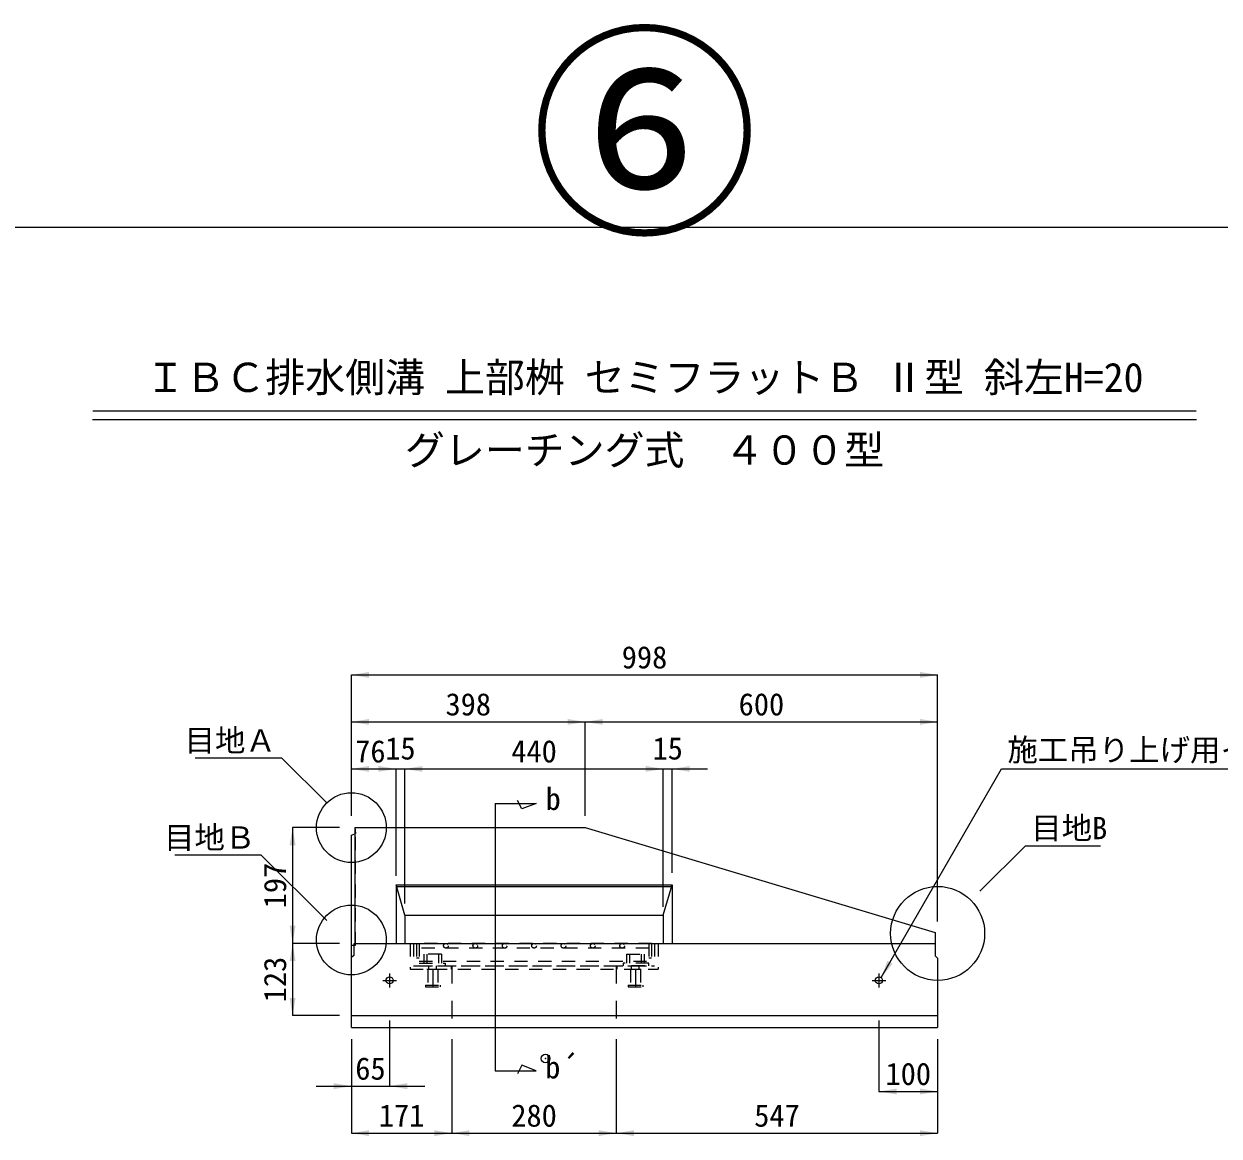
# Model space of a CAD drawing. Units: millimetres at full size. Extents: x -36174 to -11409, y 24892 to 47415.
# Drawn here: x -18656 to -16622, y 28585 to 30479 of the extents above; entities that cross this region are included whole.
import ezdxf
from ezdxf.enums import TextEntityAlignment as Align

# ---------------------------------------------------------------- set-up
doc = ezdxf.new("R2010")
doc.units = ezdxf.units.MM
doc.header["$LTSCALE"] = 30
doc.header["$PDMODE"] = 32
doc.header["$PDSIZE"] = 15
doc.linetypes.add('USER1', pattern=[1.35, 0.75, -0.6])
doc.linetypes.add('USER2', pattern=[2, 1, -1])
for name, color, linetype, lineweight in [('0_2', 7, 'Continuous', 13), ('側溝・本体', 7, 'Continuous', 9), ('寸法引出', 7, 'Continuous', 9), ('寸法線', 7, 'Continuous', 9), ('本体', 2, 'Continuous', 20), ('枠', 5, 'Continuous', 5), ('補助線', 8, 'Continuous', 9), ('ｲﾝｻｰﾄ', 3, 'USER1', 9), ('ｸﾞﾚｰﾁﾝｸﾞ', 7, 'USER1', 5)]:
    doc.layers.add(name, color=color, linetype=linetype, lineweight=lineweight)
doc.styles.add('ＭＳ ゴシック', font='')
doc.styles.get('ＭＳ ゴシック').set_extended_font_data('MS Gothic')

# ---------------------------------------------------------------- blocks, each defined once
blk = doc.blocks.new('filled_arrow')
at = {"color": 0, "linetype": 'Continuous', "lineweight": -2}
blk.add_solid([(7.5, 1.25), (0, 0), (7.5, -1.25)], dxfattribs=at)

msp = doc.modelspace()

# ---------------------------------------------------------------- linework, layer by layer
at = {"layer": '0_2', "lineweight": 20}
for p, q in [((-18539.04, 29819.96), (-16660.79, 29819.96)), ((-18539.44, 29804.96), (-16660.39, 29804.96))]:
    msp.add_line(p, q, dxfattribs=at)
at = {"layer": '側溝・本体', "color": 4, "linetype": 'USER1', "lineweight": 5}
for p, q in [((-18092.91, 29110.46), (-18091.91, 29100.46)), ((-18092.91, 29100.03), (-18091.91, 29100.46)), ((-18091.91, 28910.29), (-18091.91, 29100.46)), ((-18094.41, 28910.29), (-18091.91, 28910.29))]:
    msp.add_line(p, q, dxfattribs=at)
at = {"layer": '側溝・本体', "lineweight": 5}
msp.add_line((-18092.91, 29110.46), (-18092.91, 29100.03), dxfattribs=at)
at = {"layer": '側溝・本体'}
for p, q in [((-18022.92, 29013.36), (-17552.91, 29013.36)), ((-18007.92, 28961.45), (-18022.92, 29013.36)), ((-18022.92, 29013.36), (-18022.92, 28913.43)), ((-17567.91, 28961.45), (-17552.91, 29013.36)), ((-17552.91, 29013.36), (-17552.91, 28913.43)), ((-18022.05, 29010.36), (-17553.78, 29010.36)), ((-18007.92, 28961.45), (-17567.91, 28961.45)), ((-18007.92, 28961.45), (-18007.92, 28913.43)), ((-17567.91, 28961.45), (-17567.91, 28913.43)), ((-17105.41, 28892.46), (-17100.91, 28888.46)), ((-18045.49, 28850.46), (-18022.29, 28850.46)), ((-18033.92, 28862.26), (-18033.92, 28838.19)), ((-17212.49, 28850.46), (-17189.29, 28850.46)), ((-17200.92, 28862.26), (-17200.92, 28838.19)), ((-18098.92, 28790.46), (-17100.91, 28790.46))]:
    msp.add_line(p, q, dxfattribs=at)
at = {"layer": '側溝・本体', "linetype": 'USER2'}
for p, q in [((-17927.91, 28875.45), (-17927.91, 28770.46)), ((-17647.91, 28875.45), (-17647.91, 28770.46))]:
    msp.add_line(p, q, dxfattribs=at)
at = {"layer": '寸法引出'}
for p, q in [((-17808.9, 29142.22), (-17816.06, 29156.54)), ((-17854.4, 29151.42), (-17854.4, 28696.8)), ((-17854.4, 29151.42), (-17784.14, 29151.42)), ((-17825.78, 29151.42), (-17784.14, 29151.42)), ((-17784.14, 29151.42), (-17808.9, 29142.22)), ((-17854.4, 28696.8), (-17784.14, 28696.8)), ((-17825.78, 28696.8), (-17784.14, 28696.8)), ((-17808.9, 28706), (-17816.06, 28691.68)), ((-17784.14, 28696.8), (-17808.9, 28706))]:
    msp.add_line(p, q, dxfattribs=at)
at = {"layer": '寸法線'}
for p, q in [((-18098.91, 29370.46), (-17100.91, 29370.46)), ((-18098.91, 29130.46), (-18098.91, 29370.46)), ((-17100.91, 28950.46), (-17100.91, 29370.46)), ((-18098.91, 29290.46), (-17700.91, 29290.46)), ((-18098.91, 29130.46), (-18098.91, 29290.46)), ((-17700.91, 29130.46), (-17700.91, 29290.46)), ((-17700.91, 29290.46), (-17100.91, 29290.46)), ((-17700.91, 29130.46), (-17700.91, 29290.46)), ((-17100.91, 28950.46), (-17100.91, 29290.46)), ((-18098.91, 29210.46), (-18022.92, 29210.46)), ((-18098.91, 29130.46), (-18098.91, 29210.46)), ((-18082.92, 29210.46), (-17947.92, 29210.46)), ((-18022.92, 29028.46), (-18022.92, 29210.46)), ((-18022.92, 29033.36), (-18022.92, 29210.46)), ((-18007.92, 28981.45), (-18007.92, 29210.46)), ((-18007.92, 29210.46), (-17567.91, 29210.46)), ((-18007.92, 28981.45), (-18007.92, 29210.46)), ((-17627.91, 29210.46), (-17492.91, 29210.46)), ((-17567.91, 28981.45), (-17567.91, 29210.46)), ((-17567.91, 28975.45), (-17567.91, 29210.46)), ((-17552.91, 29033.36), (-17552.91, 29210.46)), ((-18198.92, 29110.46), (-18198.92, 28913.45)), ((-18118.91, 29110.46), (-18198.92, 29110.46)), ((-18198.92, 28913.45), (-18198.92, 28790.46)), ((-18118.91, 28913.45), (-18198.92, 28913.45)), ((-18118.91, 28913.45), (-18198.92, 28913.45)), ((-18118.92, 28790.46), (-18198.92, 28790.46)), ((-18033.92, 28781.96), (-18033.92, 28670.46)), ((-17200.92, 28781.96), (-17200.92, 28661.36)), ((-18098.91, 28750.46), (-18098.91, 28590.46)), ((-18098.91, 28750.46), (-18098.91, 28670.46)), ((-17927.91, 28750.46), (-17927.91, 28590.46)), ((-17927.91, 28750.46), (-17927.91, 28590.46)), ((-17647.91, 28750.46), (-17647.91, 28590.46)), ((-17647.91, 28750.46), (-17647.91, 28590.46)), ((-17100.91, 28750.46), (-17100.91, 28590.46)), ((-17100.91, 28750.46), (-17100.91, 28661.36)), ((-18158.91, 28670.46), (-17973.92, 28670.46)), ((-17200.92, 28661.36), (-17100.91, 28661.36)), ((-18098.91, 28590.46), (-17927.91, 28590.46)), ((-17927.91, 28590.46), (-17647.91, 28590.46)), ((-17647.91, 28590.46), (-17100.91, 28590.46))]:
    msp.add_line(p, q, dxfattribs=at)
for points in [[(-18140.92, 29152.46), (-18217.42, 29228.96), (-18365.08, 29228.96)], [(-17197.21, 28855.18), (-16992.09, 29210.46), (-16368.28, 29210.46)], [(-17029.02, 29002.36), (-16951.64, 29079.73), (-16823.67, 29079.73)], [(-18140.83, 28952.16), (-18252.36, 29063.69), (-18399.62, 29063.69)]]:
    msp.add_lwpolyline(points, dxfattribs=at)
for centre, radius in [((-18098.91, 29110.46), 59.4), ((-17100.91, 28930.46), 80), ((-18098.91, 28919.29), 59.4)]:
    msp.add_circle(centre, radius, dxfattribs=at)
at = {"layer": '本体'}
for p, q in [((-18098.92, 29097.46), (-18092.91, 29100.03)), ((-18098.92, 28770.46), (-18098.92, 29097.46)), ((-18092.91, 29110.46), (-17700.91, 29110.46)), ((-17700.91, 29110.46), (-17105.41, 28931.81)), ((-17105.41, 28931.81), (-17105.41, 28892.46)), ((-18094.42, 28913.45), (-17105.41, 28913.45)), ((-17100.91, 28888.46), (-17100.91, 28770.46)), ((-18098.92, 28770.46), (-17100.91, 28770.46))]:
    msp.add_line(p, q, dxfattribs=at)
at = {"layer": '本体', "lineweight": 5}
for p, q in [((-18092.91, 29100.03), (-18092.91, 28913.45)), ((-18098.91, 28910.29), (-18094.41, 28910.29))]:
    msp.add_line(p, q, dxfattribs=at)
at = {"layer": '本体', "lineweight": 9}
for q in [(-18094.42, 28913.45), (-18098.92, 28889.46)]:
    msp.add_line((-18094.42, 28893.46), q, dxfattribs=at)
at = {"layer": '本体', "linetype": 'USER1', "lineweight": 5}
msp.add_line((-18092.91, 28910.29), (-18092.91, 28913.45), dxfattribs=at)
at = {"layer": '枠', "lineweight": 20}
msp.add_line((-20399.92, 30132.53), (-14799.92, 30132.53), dxfattribs=at)
at = {"layer": '補助線', "lineweight": 13}
for p, q in [((-17970.42, 28869.45), (-17950.42, 28869.45)), ((-17960.42, 28869.45), (-17960.42, 28839.45))]:
    msp.add_line(p, q, dxfattribs=at)
at = {"layer": '補助線'}
for p, q in [((-17625.42, 28869.45), (-17605.42, 28869.45)), ((-17615.42, 28869.45), (-17615.42, 28839.45))]:
    msp.add_line(p, q, dxfattribs=at)
msp.add_point((-17768.54, 28717.59), dxfattribs=at)
at = {"layer": 'ｲﾝｻｰﾄ'}
for p, q in [((-17968.92, 28869.45), (-17968.92, 28842.45)), ((-17968.92, 28869.45), (-17951.92, 28869.45)), ((-17951.92, 28869.45), (-17951.92, 28842.45)), ((-17623.92, 28869.45), (-17623.92, 28842.45)), ((-17623.92, 28869.45), (-17606.92, 28869.45)), ((-17606.92, 28869.45), (-17606.92, 28842.45)), ((-17972.92, 28842.45), (-17972.92, 28839.45)), ((-17972.92, 28842.45), (-17947.92, 28842.45)), ((-17972.92, 28839.45), (-17947.92, 28839.45)), ((-17947.92, 28842.45), (-17947.92, 28839.45)), ((-17627.92, 28842.45), (-17627.92, 28839.45)), ((-17627.92, 28842.45), (-17602.92, 28842.45)), ((-17627.92, 28839.45), (-17602.92, 28839.45)), ((-17602.92, 28842.45), (-17602.92, 28839.45))]:
    msp.add_line(p, q, dxfattribs=at)
at = {"layer": 'ｲﾝｻｰﾄ', "linetype": 'Continuous'}
for centre in [(-18033.92, 28850.46), (-17200.92, 28850.46)]:
    msp.add_circle(centre, 6, dxfattribs=at)
at = {"layer": 'ｸﾞﾚｰﾁﾝｸﾞ'}
for p, q in [((-17998.92, 28913.45), (-17998.92, 28869.45)), ((-17998.92, 28913.45), (-17576.92, 28913.45)), ((-17992.92, 28913.45), (-17992.92, 28875.45)), ((-17987.92, 28913.45), (-17987.92, 28888.45)), ((-17587.92, 28913.45), (-17987.92, 28913.45)), ((-17983.42, 28913.45), (-17983.42, 28875.45)), ((-17592.42, 28913.45), (-17592.42, 28875.45)), ((-17587.92, 28913.45), (-17587.92, 28888.45)), ((-17582.92, 28913.45), (-17582.92, 28875.45)), ((-17576.92, 28913.45), (-17576.92, 28869.45)), ((-17592.42, 28905.45), (-17983.42, 28905.45)), ((-17945.42, 28894.95), (-17975.42, 28894.95)), ((-17975.42, 28894.95), (-17975.42, 28879.95)), ((-17970.42, 28894.95), (-17970.42, 28879.95)), ((-17950.42, 28894.95), (-17950.42, 28879.95)), ((-17945.42, 28894.95), (-17945.42, 28879.95)), ((-17630.42, 28894.95), (-17630.42, 28879.95)), ((-17630.42, 28894.95), (-17600.42, 28894.95)), ((-17625.42, 28894.95), (-17625.42, 28879.95)), ((-17605.42, 28894.95), (-17605.42, 28879.95)), ((-17600.42, 28894.95), (-17600.42, 28879.95)), ((-17992.92, 28875.45), (-17582.92, 28875.45)), ((-17983.42, 28888.45), (-17987.92, 28888.45)), ((-17983.42, 28883.45), (-17592.42, 28883.45)), ((-17983.42, 28879.95), (-17939.42, 28879.95)), ((-17983.42, 28875.45), (-17592.42, 28875.45)), ((-17966.92, 28869.45), (-17966.92, 28875.45)), ((-17953.92, 28869.45), (-17953.92, 28875.45)), ((-17939.42, 28879.95), (-17939.42, 28875.45)), ((-17928.92, 28875.45), (-17928.92, 28869.45)), ((-17646.92, 28875.45), (-17646.92, 28869.45)), ((-17592.42, 28879.95), (-17636.42, 28879.95)), ((-17636.42, 28879.95), (-17636.42, 28875.45)), ((-17599.42, 28875.45), (-17629.42, 28875.45)), ((-17621.92, 28869.45), (-17621.92, 28875.45)), ((-17608.92, 28869.45), (-17608.92, 28875.45)), ((-17587.92, 28888.45), (-17592.42, 28888.45)), ((-17592.42, 28875.45), (-17592.42, 28879.95)), ((-17998.92, 28869.45), (-17576.92, 28869.45))]:
    msp.add_line(p, q, dxfattribs=at)
at = {"layer": 'ｸﾞﾚｰﾁﾝｸﾞ', "lineweight": 9}
for centre in [(-17937.92, 28909.45), (-17887.92, 28909.45), (-17837.92, 28909.45), (-17787.92, 28909.45), (-17737.92, 28909.45), (-17687.92, 28909.45), (-17637.92, 28909.45)]:
    msp.add_circle(centre, 4, dxfattribs=at)

# ---------------------------------------------------------------- block references
at = {"layer": '寸法線', "xscale": 4, "yscale": 4}
for p in [(-18098.91, 29370.46), (-18098.91, 29290.46), (-17700.91, 29290.46), (-18098.91, 29210.46), (-18007.92, 29210.46), (-18007.92, 29210.46), (-17552.91, 29210.46), (-18033.92, 28670.46), (-17200.92, 28661.36), (-18098.91, 28590.46), (-17927.91, 28590.46), (-17647.91, 28590.46)]:
    msp.add_blockref('filled_arrow', p, dxfattribs=at)
for p, rotation in [((-17100.91, 29370.46), 180), ((-17700.91, 29290.46), 180), ((-17100.91, 29290.46), 180), ((-18022.92, 29210.46), 180), ((-17567.91, 29210.46), 180), ((-17567.91, 29210.46), 180), ((-18198.92, 29110.46), 270), ((-18198.92, 28913.45), 90), ((-18198.92, 28913.45), 270), ((-17197.21, 28855.18), 60), ((-18198.92, 28790.46), 90), ((-18098.91, 28670.46), 180), ((-17100.91, 28661.36), 180), ((-17927.91, 28590.46), 180), ((-17647.91, 28590.46), 180), ((-17100.91, 28590.46), 180)]:
    msp.add_blockref('filled_arrow', p, dxfattribs=dict(at, rotation=rotation))

# ---------------------------------------------------------------- texts
at = {"layer": '0_2', "style": 'ＭＳ ゴシック'}
for s, height, p in [('ＩＢＣ排水側溝 上部桝 セミフラットＢ Ⅱ型 斜左H=20', 49.84, (-17599.92, 29876.93)), ('グレーチング式\u3000４００型', 49.84, (-17599.92, 29753.2)), ('b', 37.98, (-17755.26, 29159.5)), ('b´', 37.98, (-17740.29, 28702.59))]:
    msp.add_text(s, height=height, dxfattribs=at).set_placement(p, align=Align.MIDDLE_CENTER)
at = {"layer": '寸法線', "style": 'ＭＳ ゴシック'}
for s, p in [('998', (-17599.91, 29400.46)), ('398', (-17899.91, 29320.46)), ('600', (-17400.91, 29320.46)), ('76', (-18066.55, 29240.46)), ('15', (-18015.42, 29245.46)), ('440', (-17787.91, 29240.46)), ('15', (-17560.41, 29245.46)), ('65', (-18066.41, 28700.46)), ('100', (-17150.92, 28691.36)), ('171', (-18013.41, 28620.46)), ('280', (-17787.91, 28620.46)), ('547', (-17374.41, 28620.46))]:
    msp.add_text(s, height=37.98, dxfattribs=at).set_placement(p, align=Align.MIDDLE_CENTER)
for s, p in [('目地Ａ', (-18227.42, 29277.98)), ('目地Ｂ', (-18262.36, 29112.71))]:
    msp.add_text(s, height=37.98, dxfattribs=at).set_placement(p, align=Align.TOP_RIGHT)
for s, p in [('施工吊り上げ用インサート', (-16982.09, 29261.91)), ('目地B', (-16941.64, 29128.75))]:
    msp.add_text(s, height=37.98, dxfattribs=at).set_placement(p, align=Align.TOP_LEFT)
for s, p in [('197', (-18228.92, 29011.96)), ('123', (-18228.92, 28851.96))]:
    msp.add_text(s, height=37.98, rotation=90, dxfattribs=at).set_placement(p, align=Align.MIDDLE_CENTER)
at = {"layer": '補助線', "color": 1, "style": 'ＭＳ ゴシック'}
msp.add_text('⑥', height=284.8, dxfattribs=at).set_placement((-17599.92, 30064.46), align=Align.BOTTOM_CENTER)

doc.saveas('drawing.dxf')
